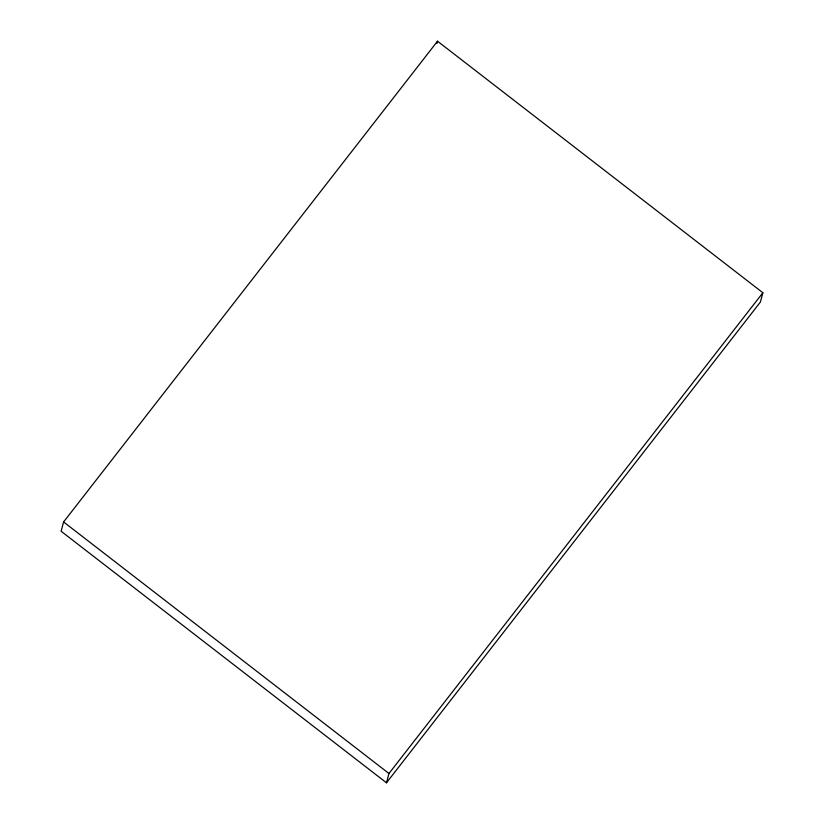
<?xml version="1.0" encoding="UTF-8"?>
<svg xmlns="http://www.w3.org/2000/svg" width="824" height="824" viewBox="0 0 824 824"><rect width="100%" height="100%" fill="white"/><g stroke="black" fill="none" stroke-linecap="round" stroke-linejoin="round"><path stroke-width="1.24" d="M63.602 521.952L61.12 531.253L386.487 782.8L760.398 302.048L762.88 292.747L437.513 41.2L63.602 521.952L388.969 773.499L386.487 782.8M436.885 43.528L437.513 41.2M388.969 773.499L762.88 292.747"/></g></svg>
